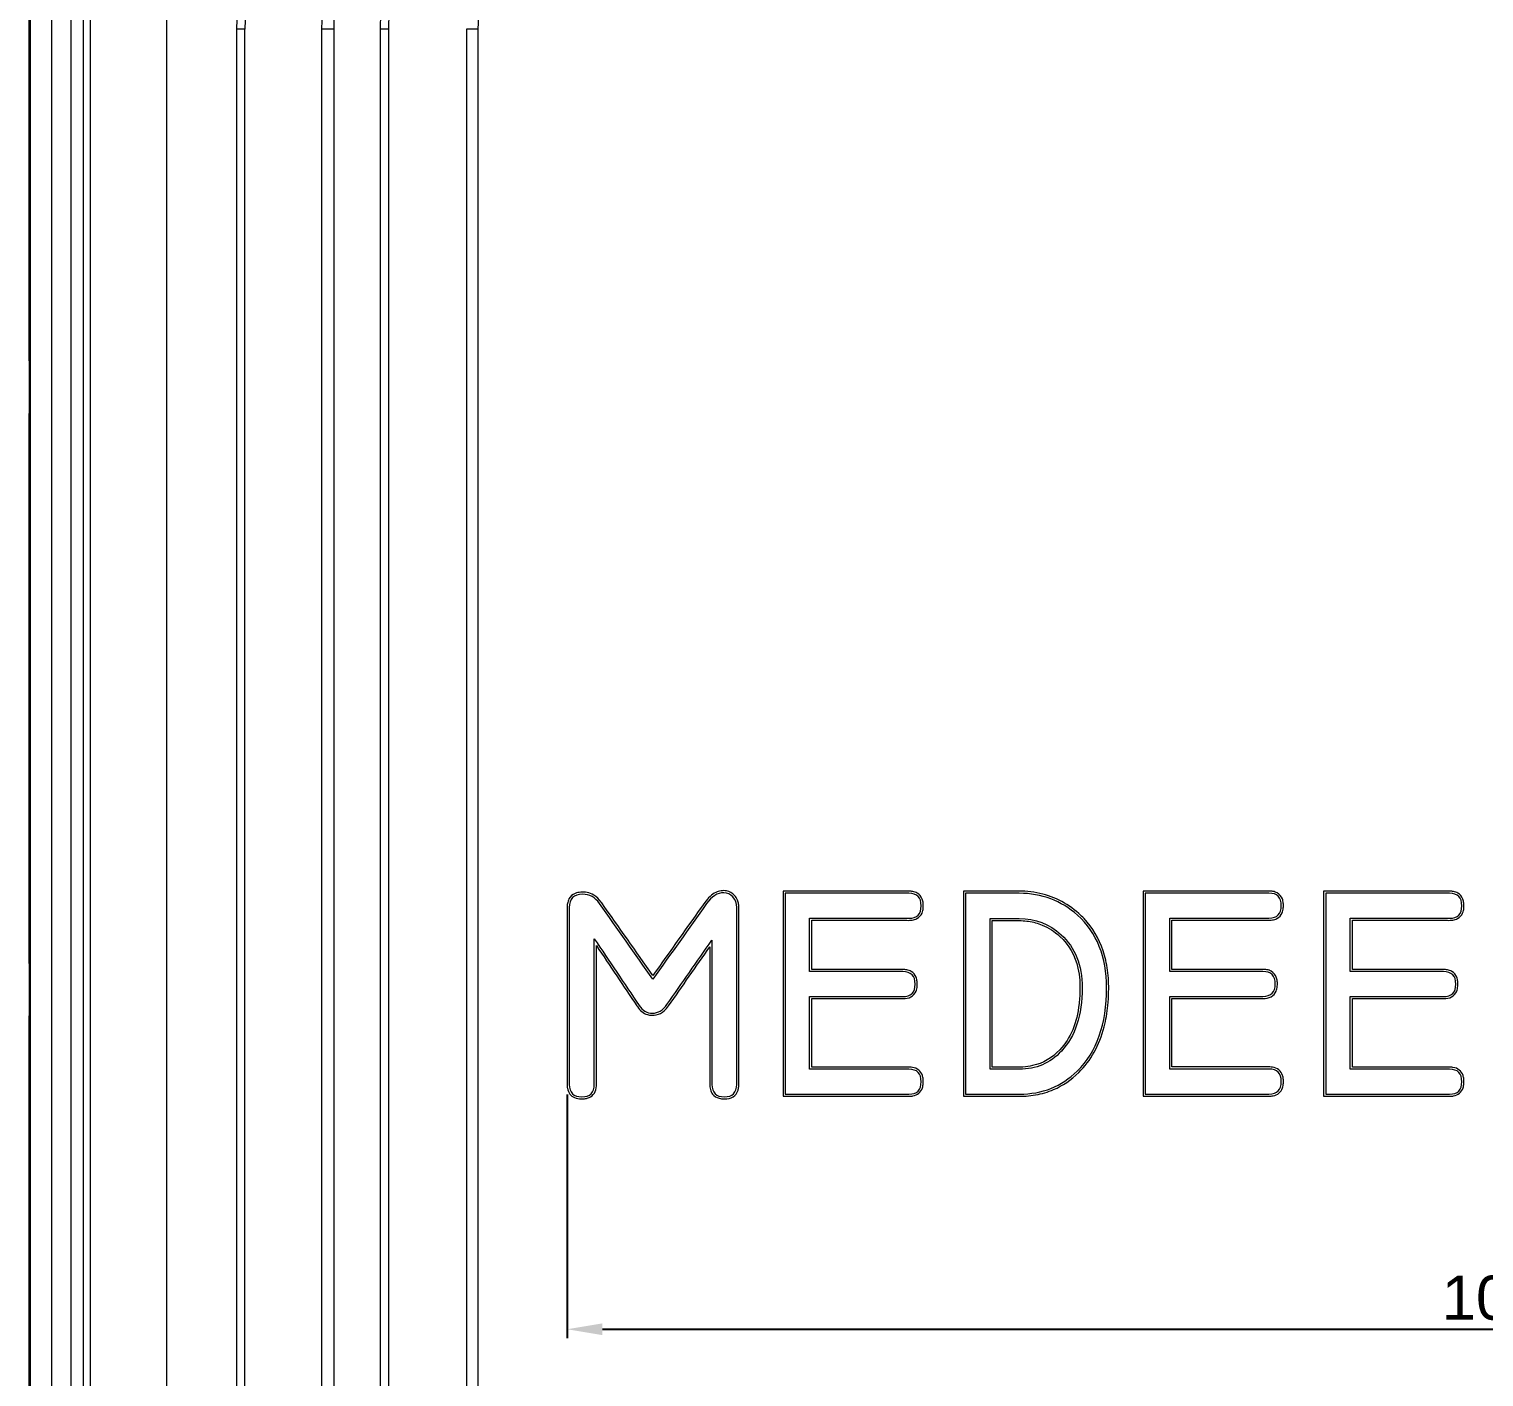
# Model space of a CAD drawing. Header units: millimetres. Extents: x 6520 to 6907, y -5009 to -4789.
# Drawn here: x 6736 to 6818.5, y -4910.6 to -4834.2 of the extents above; entities that cross this region are included whole.
import ezdxf

# ---------------------------------------------------------------- set-up
doc = ezdxf.new("R2010")
doc.units = ezdxf.units.MM
doc.layers.add('core', color=7, linetype='Continuous', lineweight=20)
doc.layers.add('dim', color=82, linetype='Continuous', lineweight=9)
doc.styles.get("Standard").update_dxf_attribs({"font": 'arial.ttf'})
doc.dimstyles.new('ISO-25', dxfattribs={"dimtxt": 2.5, "dimasz": 2.5, "dimexe": 1.25, "dimexo": 0.625, "dimtad": 1, "dimdsep": 46, "dimtxsty": 'Standard', "dimcen": 2.5, "dimadec": 0, "dimazin": 0, "dimtfac": 1, "dimtmove": 0, "dimatfit": 3, "dimfxl": 0, "dimarcsym": 0})

# ---------------------------------------------------------------- blocks, each defined once
blk = doc.blocks.new('*D11')
at = {"layer": 'Defpoints', "color": 0, "transparency": 16777216}
for p in [(6766.533, -4894.062), (6876.355, -4893.978), (6876.355, -4907.882)]:
    blk.add_point(p, dxfattribs=at)
at = {"layer": 'dim', "color": 0, "lineweight": -2, "transparency": 16777216}
for p, q in [((6766.533, -4894.562), (6766.533, -4908.382)), ((6876.355, -4894.478), (6876.355, -4908.382)), ((6768.533, -4907.882), (6874.355, -4907.882))]:
    blk.add_line(p, q, dxfattribs=at)
at = {"layer": 'dim', "color": 0, "transparency": 16777216}
for points in [[(6768.533, -4907.549), (6768.533, -4908.215), (6766.533, -4907.882)], [(6874.355, -4907.549), (6874.355, -4908.215), (6876.355, -4907.882)]]:
    blk.add_solid(points, dxfattribs=at)
at = {"layer": 'dim', "color": 0, "transparency": 16777216, "insert": (6821.444, -4906.106), "char_height": 2.5, "attachment_point": 5}
blk.add_mtext('109.82', dxfattribs=at)

msp = doc.modelspace()

# ---------------------------------------------------------------- linework, layer by layer
at = {"layer": 'core', "linetype": 'Continuous', "lineweight": 13}
for p, q in [((6736.097, -4972.992), (6736.097, -4804.274)), ((6736.118, -4972.992), (6736.118, -4804.274)), ((6737.303, -4804.274), (6737.303, -4972.992)), ((6739.125, -4969.847), (6739.125, -4807.419)), ((6739.502, -4807.628), (6739.502, -4969.646)), ((6743.83, -4809.922), (6743.83, -4967.344)), ((6748.271, -4834.162), (6747.795, -4834.162)), ((6753.306, -4834.162), (6752.611, -4834.162)), ((6756.412, -4834.162), (6755.936, -4834.162)), ((6761.478, -4834.162), (6760.822, -4834.162))]:
    msp.add_line(p, q, dxfattribs=at)
at = {"layer": 'core', "linetype": 'Continuous', "lineweight": 18}
for p, q in [((6738.425, -4970.547), (6738.425, -4806.719)), ((6736.036, -4852.855), (6736.036, -4821.901)), ((6747.795, -4834.162), (6747.795, -4943.104)), ((6748.271, -4943.104), (6748.271, -4834.162)), ((6752.611, -4834.162), (6752.611, -4943.104)), ((6753.306, -4834.162), (6753.306, -4943.104)), ((6755.936, -4834.162), (6755.936, -4943.104)), ((6756.412, -4834.162), (6756.412, -4943.104)), ((6760.822, -4834.162), (6760.822, -4943.104)), ((6761.478, -4834.162), (6761.478, -4943.104)), ((6736.036, -4887.025), (6736.036, -4856.071)), ((6736.036, -4921.195), (6736.036, -4890.241))]:
    msp.add_line(p, q, dxfattribs=at)
for radius, start in [(20.678, 90), (20.202, 90), (15.861, 151.5437), (6.995, 90), (15.166, 154.29953), (12.537, 158.32193), (12.061, 156.6329)]:
    msp.add_arc((6768.473, -4834.162), radius, start, 180, dxfattribs=at)
for centre in [(6736.036, -4854.463), (6736.036, -4888.633)]:
    msp.add_ellipse(centre, major_axis=(0, -1.608), ratio=0.017455, start_param=0, end_param=3.141593, dxfattribs=at)
at = {"layer": 'core', "linetype": 'Continuous'}
for points, knots in [([(6768.466, -4883.666), (6768.342, -4883.494), (6768.2, -4883.358), (6767.922, -4883.191), (6767.795, -4883.143), (6767.543, -4883.095), (6767.417, -4883.091), (6767.19, -4883.109), (6767.087, -4883.131), (6766.839, -4883.231), (6766.716, -4883.339), (6766.595, -4883.563), (6766.566, -4883.653), (6766.539, -4883.815), (6766.533, -4883.883), (6766.53, -4884.097), (6766.532, -4884.222), (6766.532, -4884.489), (6766.532, -4884.622), (6766.532, -4885.022), (6766.532, -4885.289), (6766.532, -4886.089), (6766.532, -4886.622), (6766.532, -4888.223), (6766.532, -4889.289), (6766.532, -4890.687), (6766.532, -4891.017), (6766.532, -4892.008), (6766.532, -4892.669), (6766.532, -4893.495), (6766.532, -4893.66), (6766.532, -4893.89), (6766.531, -4893.951), (6766.533, -4894.09), (6766.539, -4894.156), (6766.573, -4894.342), (6766.618, -4894.453), (6766.756, -4894.635), (6766.85, -4894.705), (6767.069, -4894.796), (6767.194, -4894.818), (6767.414, -4894.824), (6767.495, -4894.819), (6767.642, -4894.796), (6767.711, -4894.777), (6767.901, -4894.696), (6768.005, -4894.608), (6768.145, -4894.377), (6768.182, -4894.238), (6768.194, -4894.039), (6768.194, -4893.998), (6768.194, -4893.921), (6768.194, -4893.883), (6768.194, -4893.768), (6768.194, -4893.691), (6768.194, -4893.461), (6768.194, -4893.307), (6768.194, -4892.847), (6768.194, -4892.54), (6768.194, -4891.619), (6768.194, -4891.005), (6768.194, -4889.163), (6768.194, -4887.934), (6768.194, -4886.515), (6768.194, -4886.323), (6768.194, -4886.132)], [0, 0, 0, 0, 0.0218364, 0.0218364, 0.0380032, 0.0380032, 0.0520281, 0.0520281, 0.0660531, 0.0660531, 0.0894372, 0.0894372, 0.1024832, 0.1024832, 0.1110013, 0.1110013, 0.1280376, 0.1280376, 0.1450738, 0.1450738, 0.1791462, 0.1791462, 0.2472911, 0.2472911, 0.3835809, 0.3835809, 0.4257938, 0.4257938, 0.5102196, 0.5102196, 0.5313167, 0.5313167, 0.5395747, 0.5395747, 0.5478327, 0.5478327, 0.5643486, 0.5643486, 0.5808646, 0.5808646, 0.5973806, 0.5973806, 0.6068562, 0.6068562, 0.6163318, 0.6163318, 0.6352831, 0.6352831, 0.6542343, 0.6542343, 0.6590089, 0.6590089, 0.6637836, 0.6637836, 0.6733328, 0.6733328, 0.6924314, 0.6924314, 0.7306285, 0.7306285, 0.8070227, 0.8070227, 0.9598111, 0.9598111, 0.983648, 0.983648, 0.983648, 0.983648]), ([(6776.021, -4883.288), (6775.895, -4883.151), (6775.741, -4883.059), (6775.465, -4883.007), (6775.357, -4883.008), (6775.151, -4883.04), (6775.051, -4883.072), (6774.729, -4883.229), (6774.524, -4883.419), (6774.335, -4883.681)], [0, 0, 0, 0, 0.285011, 0.285011, 0.450279, 0.450279, 0.615547, 0.615547, 1, 1, 1, 1]), ([(6780.396, -4884.696), (6780.929, -4884.696), (6781.462, -4884.696), (6783.141, -4884.696), (6784.287, -4884.696), (6785.552, -4884.696), (6785.672, -4884.696), (6785.84, -4884.696), (6785.889, -4884.697), (6785.993, -4884.694), (6786.044, -4884.69), (6786.188, -4884.668), (6786.275, -4884.641), (6786.486, -4884.531), (6786.587, -4884.42), (6786.683, -4884.196), (6786.705, -4884.102), (6786.723, -4883.912), (6786.722, -4883.816), (6786.704, -4883.643), (6786.686, -4883.563), (6786.603, -4883.344), (6786.505, -4883.225), (6786.299, -4883.109), (6786.216, -4883.08), (6786.062, -4883.05), (6785.994, -4883.044), (6785.778, -4883.041), (6785.653, -4883.043), (6785.386, -4883.043), (6785.252, -4883.043), (6784.851, -4883.043), (6784.584, -4883.043), (6783.783, -4883.043), (6783.248, -4883.043), (6781.645, -4883.043), (6780.576, -4883.043), (6779.301, -4883.043), (6779.095, -4883.043), (6778.769, -4883.043)], [0.0077713, 0.0077713, 0.0077713, 0.0077713, 0.1113089, 0.1113089, 0.3339268, 0.3339268, 0.3571592, 0.3571592, 0.366699, 0.366699, 0.3762387, 0.3762387, 0.3953182, 0.3953182, 0.4276281, 0.4276281, 0.4472595, 0.4472595, 0.4638206, 0.4638206, 0.4803818, 0.4803818, 0.5132683, 0.5132683, 0.5316577, 0.5316577, 0.544637, 0.544637, 0.5705955, 0.5705955, 0.596554, 0.596554, 0.648471, 0.648471, 0.752305, 0.752305, 0.9599731, 0.9599731, 1, 1, 1, 1]), ([(6795.543, -4884.318), (6794.849, -4883.696), (6794.051, -4883.299), (6792.938, -4883.092), (6792.711, -4883.065), (6792.29, -4883.041), (6792.098, -4883.043), (6791.721, -4883.043), (6791.533, -4883.043), (6790.967, -4883.043), (6790.591, -4883.043), (6789.849, -4883.043), (6789.485, -4883.043), (6789, -4883.043)], [0, 0, 0, 0, 0.409598, 0.409598, 0.511449, 0.511449, 0.593787, 0.593787, 0.676125, 0.676125, 0.840802, 0.840802, 1, 1, 1, 1]), ([(6800.809, -4884.689), (6801.342, -4884.689), (6801.875, -4884.689), (6803.553, -4884.689), (6804.699, -4884.689), (6805.965, -4884.689), (6806.084, -4884.689), (6806.253, -4884.689), (6806.302, -4884.69), (6806.406, -4884.687), (6806.456, -4884.682), (6806.6, -4884.66), (6806.688, -4884.634), (6806.898, -4884.524), (6807, -4884.412), (6807.096, -4884.188), (6807.118, -4884.094), (6807.135, -4883.904), (6807.135, -4883.808), (6807.117, -4883.635), (6807.099, -4883.555), (6807.016, -4883.336), (6806.917, -4883.218), (6806.712, -4883.101), (6806.629, -4883.072), (6806.474, -4883.043), (6806.406, -4883.036), (6806.191, -4883.033), (6806.066, -4883.035), (6805.799, -4883.035), (6805.665, -4883.035), (6805.264, -4883.035), (6804.997, -4883.035), (6804.195, -4883.035), (6803.661, -4883.035), (6802.057, -4883.035), (6800.989, -4883.035), (6799.714, -4883.035), (6799.508, -4883.035), (6799.182, -4883.035)], [0.0077713, 0.0077713, 0.0077713, 0.0077713, 0.1113089, 0.1113089, 0.3339268, 0.3339268, 0.3571592, 0.3571592, 0.366699, 0.366699, 0.3762387, 0.3762387, 0.3953182, 0.3953182, 0.4276281, 0.4276281, 0.4472595, 0.4472595, 0.4638206, 0.4638206, 0.4803818, 0.4803818, 0.5132683, 0.5132683, 0.5316577, 0.5316577, 0.544637, 0.544637, 0.5705955, 0.5705955, 0.596554, 0.596554, 0.648471, 0.648471, 0.752305, 0.752305, 0.9599731, 0.9599731, 1, 1, 1, 1]), ([(6811.04, -4884.696), (6811.573, -4884.696), (6812.106, -4884.696), (6813.785, -4884.696), (6814.931, -4884.696), (6816.196, -4884.696), (6816.316, -4884.696), (6816.484, -4884.696), (6816.533, -4884.697), (6816.638, -4884.694), (6816.688, -4884.69), (6816.832, -4884.668), (6816.92, -4884.641), (6817.13, -4884.531), (6817.231, -4884.42), (6817.327, -4884.196), (6817.349, -4884.102), (6817.367, -4883.912), (6817.366, -4883.816), (6817.348, -4883.643), (6817.33, -4883.563), (6817.247, -4883.344), (6817.149, -4883.225), (6816.944, -4883.109), (6816.86, -4883.08), (6816.706, -4883.05), (6816.638, -4883.044), (6816.423, -4883.041), (6816.297, -4883.043), (6816.03, -4883.043), (6815.896, -4883.043), (6815.496, -4883.043), (6815.228, -4883.043), (6814.427, -4883.043), (6813.892, -4883.043), (6812.289, -4883.043), (6811.22, -4883.043), (6809.945, -4883.043), (6809.739, -4883.043), (6809.413, -4883.043)], [0.0077713, 0.0077713, 0.0077713, 0.0077713, 0.1113089, 0.1113089, 0.3339268, 0.3339268, 0.3571592, 0.3571592, 0.366699, 0.366699, 0.3762387, 0.3762387, 0.3953182, 0.3953182, 0.4276281, 0.4276281, 0.4472595, 0.4472595, 0.4638206, 0.4638206, 0.4803818, 0.4803818, 0.5132683, 0.5132683, 0.5316577, 0.5316577, 0.544637, 0.544637, 0.5705955, 0.5705955, 0.596554, 0.596554, 0.648471, 0.648471, 0.752305, 0.752305, 0.9599731, 0.9599731, 1, 1, 1, 1]), ([(6775.443, -4894.822), (6775.635, -4894.822), (6775.802, -4894.786), (6776.071, -4894.621), (6776.168, -4894.492), (6776.239, -4894.27), (6776.253, -4894.2), (6776.266, -4894.065), (6776.266, -4893.999), (6776.266, -4893.878), (6776.266, -4893.817), (6776.266, -4893.635), (6776.266, -4893.514), (6776.266, -4893.15), (6776.266, -4892.907), (6776.266, -4892.18), (6776.266, -4891.695), (6776.266, -4890.239), (6776.266, -4889.269), (6776.266, -4887.875), (6776.266, -4887.45), (6776.266, -4886.177), (6776.266, -4885.328), (6776.266, -4884.331), (6776.266, -4884.184), (6776.266, -4883.954), (6776.264, -4883.864), (6776.238, -4883.697), (6776.216, -4883.619), (6776.145, -4883.451), (6776.09, -4883.365), (6776.022, -4883.289)], [0, 0, 0, 0, 0.043968, 0.043968, 0.087936, 0.087936, 0.10597, 0.10597, 0.120909, 0.120909, 0.135848, 0.135848, 0.165727, 0.165727, 0.225483, 0.225483, 0.344996, 0.344996, 0.584022, 0.584022, 0.688597, 0.688597, 0.897747, 0.897747, 0.934122, 0.934122, 0.954237, 0.954237, 0.974352, 0.974352, 1, 1, 1, 1]), ([(6790.628, -4884.712), (6791.026, -4884.712), (6791.425, -4884.712), (6791.973, -4884.712), (6792.124, -4884.709), (6792.41, -4884.718), (6792.549, -4884.73), (6792.958, -4884.79), (6793.218, -4884.861), (6793.82, -4885.112), (6794.15, -4885.325), (6794.457, -4885.604)], [0.0273498, 0.0273498, 0.0273498, 0.0273498, 0.2999412, 0.2999412, 0.4018864, 0.4018864, 0.5038317, 0.5038317, 0.7077221, 0.7077221, 1, 1, 1, 1]), ([(6795.528, -4893.325), (6796.224, -4892.649), (6796.706, -4891.78), (6797.071, -4890.348), (6797.14, -4889.944), (6797.205, -4889.272), (6797.22, -4889.019), (6797.23, -4888.551), (6797.229, -4888.336), (6797.209, -4887.924), (6797.191, -4887.724), (6797.114, -4887.138), (6797.03, -4886.768), (6796.682, -4885.725), (6796.32, -4885.116), (6795.739, -4884.501), (6795.643, -4884.408), (6795.544, -4884.318)], [0, 0, 0, 0, 0.332474, 0.332474, 0.452516, 0.452516, 0.521232, 0.521232, 0.575994, 0.575994, 0.630756, 0.630756, 0.74028, 0.74028, 0.959327, 0.959327, 1, 1, 1, 1]), ([(6794.456, -4885.604), (6794.979, -4886.082), (6795.321, -4886.682), (6795.535, -4887.632), (6795.568, -4887.859), (6795.596, -4888.242), (6795.601, -4888.392), (6795.599, -4888.851), (6795.583, -4889.142), (6795.49, -4889.97), (6795.368, -4890.462), (6795.006, -4891.332), (6794.766, -4891.709), (6794.466, -4892.03)], [0, 0, 0, 0, 0.30773, 0.30773, 0.397858, 0.397858, 0.452531, 0.452531, 0.561711, 0.561711, 0.780071, 0.780071, 1, 1, 1, 1]), ([(6774.62, -4886.202), (6774.62, -4886.656), (6774.62, -4887.111), (6774.62, -4888.729), (6774.62, -4889.892), (6774.62, -4891.348), (6774.62, -4891.64), (6774.62, -4892.516), (6774.62, -4893.1), (6774.62, -4893.779), (6774.62, -4893.874), (6774.62, -4894.022), (6774.621, -4894.081), (6774.632, -4894.188), (6774.641, -4894.24), (6774.679, -4894.386), (6774.719, -4894.473), (6774.866, -4894.666), (6774.995, -4894.747), (6775.239, -4894.811), (6775.337, -4894.822), (6775.443, -4894.822)], [0.0397339, 0.0397339, 0.0397339, 0.0397339, 0.1819632, 0.1819632, 0.5458895, 0.5458895, 0.6372396, 0.6372396, 0.8199399, 0.8199399, 0.8497013, 0.8497013, 0.8663441, 0.8663441, 0.8829869, 0.8829869, 0.9162725, 0.9162725, 0.969136, 0.969136, 1, 1, 1, 1]), ([(6780.396, -4889.137), (6780.87, -4889.137), (6781.344, -4889.137), (6782.847, -4889.137), (6783.875, -4889.137), (6785.038, -4889.137), (6785.172, -4889.137), (6785.389, -4889.137), (6785.465, -4889.137), (6785.735, -4889.137), (6785.892, -4889.106), (6786.151, -4888.965), (6786.25, -4888.853), (6786.343, -4888.63), (6786.364, -4888.537), (6786.381, -4888.348), (6786.38, -4888.252), (6786.361, -4888.08), (6786.343, -4888), (6786.259, -4887.782), (6786.16, -4887.665), (6785.954, -4887.549), (6785.871, -4887.52), (6785.716, -4887.491), (6785.647, -4887.485), (6785.43, -4887.482), (6785.304, -4887.484), (6785.034, -4887.484), (6784.899, -4887.484), (6784.494, -4887.484), (6784.225, -4887.484), (6783.416, -4887.484), (6782.876, -4887.484), (6781.69, -4887.484), (6781.043, -4887.484), (6780.396, -4887.484)], [0.0089669, 0.0089669, 0.0089669, 0.0089669, 0.1152524, 0.1152524, 0.3457573, 0.3457573, 0.3758929, 0.3758929, 0.3944711, 0.3944711, 0.4316277, 0.4316277, 0.4687842, 0.4687842, 0.4912621, 0.4912621, 0.5104646, 0.5104646, 0.5296671, 0.5296671, 0.5677328, 0.5677328, 0.5890683, 0.5890683, 0.6041814, 0.6041814, 0.6344076, 0.6344076, 0.6646337, 0.6646337, 0.7250861, 0.7250861, 0.8459907, 0.8459907, 0.9910331, 0.9910331, 0.9910331, 0.9910331]), ([(6800.809, -4889.13), (6801.283, -4889.13), (6801.757, -4889.13), (6803.259, -4889.13), (6804.288, -4889.13), (6805.45, -4889.13), (6805.585, -4889.13), (6805.802, -4889.13), (6805.878, -4889.13), (6806.148, -4889.13), (6806.304, -4889.098), (6806.564, -4888.957), (6806.663, -4888.845), (6806.755, -4888.622), (6806.776, -4888.529), (6806.793, -4888.34), (6806.793, -4888.244), (6806.774, -4888.072), (6806.756, -4887.992), (6806.672, -4887.774), (6806.573, -4887.657), (6806.367, -4887.541), (6806.284, -4887.512), (6806.128, -4887.483), (6806.06, -4887.477), (6805.842, -4887.474), (6805.716, -4887.476), (6805.447, -4887.476), (6805.312, -4887.476), (6804.907, -4887.476), (6804.638, -4887.476), (6803.829, -4887.476), (6803.289, -4887.476), (6802.103, -4887.476), (6801.456, -4887.476), (6800.809, -4887.476)], [0.0089669, 0.0089669, 0.0089669, 0.0089669, 0.1152524, 0.1152524, 0.3457573, 0.3457573, 0.3758929, 0.3758929, 0.3944711, 0.3944711, 0.4316277, 0.4316277, 0.4687842, 0.4687842, 0.4912621, 0.4912621, 0.5104646, 0.5104646, 0.5296671, 0.5296671, 0.5677328, 0.5677328, 0.5890683, 0.5890683, 0.6041814, 0.6041814, 0.6344076, 0.6344076, 0.6646337, 0.6646337, 0.7250861, 0.7250861, 0.8459907, 0.8459907, 0.9910331, 0.9910331, 0.9910331, 0.9910331]), ([(6811.04, -4889.137), (6811.514, -4889.137), (6811.989, -4889.137), (6813.491, -4889.137), (6814.519, -4889.137), (6815.682, -4889.137), (6815.816, -4889.137), (6816.034, -4889.137), (6816.109, -4889.137), (6816.379, -4889.137), (6816.536, -4889.106), (6816.795, -4888.965), (6816.894, -4888.853), (6816.987, -4888.63), (6817.008, -4888.537), (6817.025, -4888.348), (6817.024, -4888.252), (6817.005, -4888.08), (6816.987, -4888), (6816.903, -4887.782), (6816.804, -4887.665), (6816.599, -4887.549), (6816.515, -4887.52), (6816.36, -4887.491), (6816.291, -4887.485), (6816.074, -4887.482), (6815.948, -4887.484), (6815.678, -4887.484), (6815.543, -4887.484), (6815.139, -4887.484), (6814.869, -4887.484), (6814.06, -4887.484), (6813.521, -4887.484), (6812.334, -4887.484), (6811.687, -4887.484), (6811.04, -4887.484)], [0.0089669, 0.0089669, 0.0089669, 0.0089669, 0.1152524, 0.1152524, 0.3457573, 0.3457573, 0.3758929, 0.3758929, 0.3944711, 0.3944711, 0.4316277, 0.4316277, 0.4687842, 0.4687842, 0.4912621, 0.4912621, 0.5104646, 0.5104646, 0.5296671, 0.5296671, 0.5677328, 0.5677328, 0.5890683, 0.5890683, 0.6041814, 0.6041814, 0.6344076, 0.6344076, 0.6646337, 0.6646337, 0.7250861, 0.7250861, 0.8459907, 0.8459907, 0.9910331, 0.9910331, 0.9910331, 0.9910331]), ([(6770.513, -4889.588), (6770.661, -4889.813), (6770.853, -4889.969), (6771.238, -4890.086), (6771.417, -4890.093), (6771.748, -4890.02), (6771.901, -4889.939), (6772.127, -4889.743), (6772.21, -4889.649), (6772.286, -4889.539)], [0, 0, 0, 0, 0.349313, 0.349313, 0.594257, 0.594257, 0.839201, 0.839201, 1, 1, 1, 1]), ([(6794.466, -4892.03), (6794.017, -4892.502), (6793.503, -4892.802), (6792.739, -4892.977), (6792.554, -4893.003), (6792.264, -4893.018), (6792.164, -4893.018), (6791.956, -4893.018), (6791.852, -4893.018), (6791.541, -4893.018), (6791.334, -4893.018), (6790.96, -4893.018), (6790.794, -4893.018), (6790.628, -4893.018)], [0, 0, 0, 0, 0.4481781, 0.4481781, 0.5839592, 0.5839592, 0.6534118, 0.6534118, 0.7228645, 0.7228645, 0.8617698, 0.8617698, 0.9732061, 0.9732061, 0.9732061, 0.9732061]), ([(6778.769, -4894.671), (6779.465, -4894.671), (6780.042, -4894.671), (6781.771, -4894.671), (6782.923, -4894.671), (6784.409, -4894.671), (6784.742, -4894.671), (6785.291, -4894.671), (6785.507, -4894.671), (6785.79, -4894.671), (6785.855, -4894.672), (6786, -4894.67), (6786.069, -4894.663), (6786.263, -4894.625), (6786.377, -4894.575), (6786.56, -4894.422), (6786.627, -4894.32), (6786.696, -4894.118), (6786.712, -4894.026), (6786.722, -4893.852), (6786.72, -4893.773), (6786.705, -4893.628), (6786.691, -4893.56), (6786.628, -4893.371), (6786.557, -4893.263), (6786.361, -4893.104), (6786.238, -4893.055), (6786.052, -4893.025), (6786.002, -4893.02), (6785.865, -4893.016), (6785.785, -4893.018), (6785.622, -4893.018), (6785.541, -4893.018), (6785.297, -4893.018), (6785.134, -4893.018), (6784.646, -4893.018), (6784.32, -4893.018), (6783.344, -4893.018), (6782.693, -4893.018), (6781.493, -4893.018), (6780.945, -4893.018), (6780.396, -4893.018)], [0, 0, 0, 0, 0.1119703, 0.1119703, 0.3359109, 0.3359109, 0.4005973, 0.4005973, 0.4425457, 0.4425457, 0.4557229, 0.4557229, 0.4689002, 0.4689002, 0.4952546, 0.4952546, 0.5216091, 0.5216091, 0.5400162, 0.5400162, 0.5538931, 0.5538931, 0.56777, 0.56777, 0.5955237, 0.5955237, 0.6232774, 0.6232774, 0.6327161, 0.6327161, 0.6485253, 0.6485253, 0.6643346, 0.6643346, 0.695953, 0.695953, 0.7591899, 0.7591899, 0.8856637, 0.8856637, 0.9922287, 0.9922287, 0.9922287, 0.9922287]), ([(6799.182, -4894.664), (6799.878, -4894.664), (6800.454, -4894.664), (6802.183, -4894.664), (6803.336, -4894.664), (6804.822, -4894.664), (6805.154, -4894.664), (6805.703, -4894.664), (6805.919, -4894.664), (6806.203, -4894.664), (6806.268, -4894.665), (6806.413, -4894.662), (6806.482, -4894.655), (6806.675, -4894.617), (6806.789, -4894.568), (6806.973, -4894.414), (6807.04, -4894.312), (6807.109, -4894.11), (6807.125, -4894.018), (6807.135, -4893.845), (6807.133, -4893.765), (6807.118, -4893.62), (6807.104, -4893.553), (6807.041, -4893.363), (6806.97, -4893.255), (6806.773, -4893.097), (6806.651, -4893.048), (6806.464, -4893.017), (6806.415, -4893.013), (6806.277, -4893.008), (6806.197, -4893.01), (6806.035, -4893.01), (6805.953, -4893.01), (6805.709, -4893.01), (6805.546, -4893.01), (6805.058, -4893.01), (6804.733, -4893.01), (6803.756, -4893.01), (6803.105, -4893.01), (6801.906, -4893.01), (6801.357, -4893.01), (6800.809, -4893.01)], [0, 0, 0, 0, 0.1119703, 0.1119703, 0.3359109, 0.3359109, 0.4005973, 0.4005973, 0.4425457, 0.4425457, 0.4557229, 0.4557229, 0.4689002, 0.4689002, 0.4952546, 0.4952546, 0.5216091, 0.5216091, 0.5400162, 0.5400162, 0.5538931, 0.5538931, 0.56777, 0.56777, 0.5955237, 0.5955237, 0.6232774, 0.6232774, 0.6327161, 0.6327161, 0.6485253, 0.6485253, 0.6643346, 0.6643346, 0.695953, 0.695953, 0.7591899, 0.7591899, 0.8856637, 0.8856637, 0.9922287, 0.9922287, 0.9922287, 0.9922287]), ([(6809.413, -4894.671), (6810.109, -4894.671), (6810.686, -4894.671), (6812.415, -4894.671), (6813.567, -4894.671), (6815.053, -4894.671), (6815.386, -4894.671), (6815.935, -4894.671), (6816.151, -4894.671), (6816.434, -4894.671), (6816.499, -4894.672), (6816.645, -4894.67), (6816.713, -4894.663), (6816.907, -4894.625), (6817.021, -4894.575), (6817.204, -4894.422), (6817.271, -4894.32), (6817.34, -4894.118), (6817.357, -4894.026), (6817.366, -4893.852), (6817.365, -4893.773), (6817.349, -4893.628), (6817.335, -4893.56), (6817.272, -4893.371), (6817.201, -4893.263), (6817.005, -4893.104), (6816.882, -4893.055), (6816.696, -4893.025), (6816.647, -4893.02), (6816.509, -4893.016), (6816.429, -4893.018), (6816.266, -4893.018), (6816.185, -4893.018), (6815.941, -4893.018), (6815.778, -4893.018), (6815.29, -4893.018), (6814.964, -4893.018), (6813.988, -4893.018), (6813.337, -4893.018), (6812.137, -4893.018), (6811.589, -4893.018), (6811.04, -4893.018)], [0, 0, 0, 0, 0.1119703, 0.1119703, 0.3359109, 0.3359109, 0.4005973, 0.4005973, 0.4425457, 0.4425457, 0.4557229, 0.4557229, 0.4689002, 0.4689002, 0.4952546, 0.4952546, 0.5216091, 0.5216091, 0.5400162, 0.5400162, 0.5538931, 0.5538931, 0.56777, 0.56777, 0.5955237, 0.5955237, 0.6232774, 0.6232774, 0.6327161, 0.6327161, 0.6485253, 0.6485253, 0.6643346, 0.6643346, 0.695953, 0.695953, 0.7591899, 0.7591899, 0.8856637, 0.8856637, 0.9922287, 0.9922287, 0.9922287, 0.9922287]), ([(6789, -4894.671), (6789.831, -4894.671), (6790.541, -4894.671), (6791.493, -4894.671), (6791.735, -4894.671), (6792.165, -4894.671), (6792.356, -4894.671), (6792.729, -4894.647), (6792.911, -4894.625), (6793.445, -4894.531), (6793.784, -4894.431), (6794.626, -4894.068), (6795.1, -4893.745), (6795.528, -4893.325)], [0, 0, 0, 0, 0.30747, 0.30747, 0.412239, 0.412239, 0.49349, 0.49349, 0.574741, 0.574741, 0.737244, 0.737244, 1, 1, 1, 1])]:
    msp.add_open_spline(points, degree=3, knots=knots, dxfattribs=at)
at = {"layer": 'core', "linetype": 'Continuous', "lineweight": 13}
for points, knots in [([(6768.369, -4883.736), (6768.118, -4883.388), (6767.801, -4883.215), (6766.909, -4883.215), (6766.652, -4883.468), (6766.652, -4887.314), (6766.652, -4890.656), (6766.652, -4894.468), (6766.89, -4894.702), (6767.838, -4894.702), (6768.074, -4894.468), (6768.074, -4891.244), (6768.074, -4888.491), (6768.074, -4885.737)], [0, 0, 0, 0, 0.047214, 0.047214, 0.111739, 0.111739, 0.538631, 0.538631, 0.598829, 0.598829, 0.657453, 0.657453, 1, 1, 1, 1]), ([(6775.932, -4883.369), (6775.788, -4883.212), (6775.615, -4883.132), (6775.054, -4883.132), (6774.73, -4883.338), (6774.432, -4883.751)], [0, 0, 0, 0, 0.368715, 0.368715, 1, 1, 1, 1]), ([(6778.769, -4883.043), (6778.769, -4886.921), (6778.769, -4890.679), (6778.769, -4894.475), (6778.769, -4894.513), (6778.769, -4894.671)], [0, 0, 0, 0, 0.99, 0.99, 1, 1, 1, 1]), ([(6780.276, -4884.576), (6782.151, -4884.576), (6784.026, -4884.576), (6786.368, -4884.576), (6786.6, -4884.342), (6786.6, -4883.4), (6786.368, -4883.163), (6783.563, -4883.163), (6781.226, -4883.163), (6778.889, -4883.163)], [0, 0, 0, 0, 0.364228, 0.364228, 0.455081, 0.455081, 0.545935, 0.545935, 1, 1, 1, 1]), ([(6789, -4883.043), (6789, -4886.921), (6789, -4890.679), (6789, -4894.475), (6789, -4894.513), (6789, -4894.671)], [0, 0, 0, 0, 0.99, 0.99, 1, 1, 1, 1]), ([(6795.463, -4884.407), (6794.537, -4883.579), (6793.433, -4883.163), (6791.144, -4883.163), (6790.132, -4883.163), (6789.12, -4883.163)], [0, 0, 0, 0, 0.558044, 0.558044, 1, 1, 1, 1]), ([(6799.182, -4883.035), (6799.182, -4886.913), (6799.182, -4890.672), (6799.182, -4894.468), (6799.182, -4894.506), (6799.182, -4894.664)], [0, 0, 0, 0, 0.99, 0.99, 1, 1, 1, 1]), ([(6800.689, -4884.569), (6802.564, -4884.569), (6804.438, -4884.569), (6806.781, -4884.569), (6807.013, -4884.335), (6807.013, -4883.392), (6806.781, -4883.155), (6803.976, -4883.155), (6801.639, -4883.155), (6799.302, -4883.155)], [0, 0, 0, 0, 0.364228, 0.364228, 0.455081, 0.455081, 0.545935, 0.545935, 1, 1, 1, 1]), ([(6809.413, -4883.043), (6809.413, -4886.921), (6809.413, -4890.679), (6809.413, -4894.475), (6809.413, -4894.513), (6809.413, -4894.671)], [0, 0, 0, 0, 0.99, 0.99, 1, 1, 1, 1]), ([(6810.92, -4884.576), (6812.795, -4884.576), (6814.67, -4884.576), (6817.012, -4884.576), (6817.244, -4884.342), (6817.244, -4883.4), (6817.012, -4883.163), (6814.207, -4883.163), (6811.87, -4883.163), (6809.533, -4883.163)], [0, 0, 0, 0, 0.364228, 0.364228, 0.455081, 0.455081, 0.545935, 0.545935, 1, 1, 1, 1]), ([(6771.395, -4887.827), (6770.429, -4886.454), (6769.463, -4885.082), (6768.487, -4883.695), (6768.477, -4883.681), (6768.467, -4883.667)], [0.0323106, 0.0323106, 0.0323106, 0.0323106, 0.99, 0.99, 1, 1, 1, 1]), ([(6775.443, -4894.702), (6775.91, -4894.702), (6776.146, -4894.468), (6776.146, -4890.656), (6776.146, -4887.314), (6776.146, -4883.726), (6776.074, -4883.526), (6775.932, -4883.369)], [0, 0, 0, 0, 0.116085, 0.116085, 0.939302, 0.939302, 1, 1, 1, 1]), ([(6790.508, -4884.592), (6791.057, -4884.592), (6791.606, -4884.592), (6793.069, -4884.592), (6793.863, -4884.9), (6794.537, -4885.516)], [0, 0, 0, 0, 0.375536, 0.375536, 1, 1, 1, 1]), ([(6795.444, -4893.239), (6796.552, -4892.161), (6797.108, -4890.588), (6797.108, -4886.763), (6796.559, -4885.396), (6795.463, -4884.407)], [0, 0, 0, 0, 0.542673, 0.542673, 1, 1, 1, 1]), ([(6794.537, -4885.516), (6795.325, -4886.236), (6795.721, -4887.234), (6795.721, -4890.083), (6795.331, -4891.281), (6794.553, -4892.112)], [0, 0, 0, 0, 0.448649, 0.448649, 1, 1, 1, 1]), ([(6768.194, -4886.132), (6768.958, -4887.272), (6769.723, -4888.411), (6770.496, -4889.564), (6770.505, -4889.577), (6770.513, -4889.589)], [0.0865105, 0.0865105, 0.0865105, 0.0865105, 0.99, 0.99, 1, 1, 1, 1]), ([(6774.74, -4885.821), (6774.74, -4888.546), (6774.74, -4891.271), (6774.74, -4894.468), (6774.975, -4894.702), (6775.443, -4894.702)], [0, 0, 0, 0, 0.852601, 0.852601, 1, 1, 1, 1]), ([(6780.276, -4889.017), (6782.036, -4889.017), (6783.795, -4889.017), (6786.026, -4889.017), (6786.258, -4888.783), (6786.258, -4887.841), (6786.026, -4887.604), (6783.795, -4887.604), (6782.036, -4887.604), (6780.276, -4887.604)], [0, 0, 0, 0, 0.394465, 0.394465, 0.5, 0.5, 0.605535, 0.605535, 1, 1, 1, 1]), ([(6800.689, -4889.01), (6802.448, -4889.01), (6804.208, -4889.01), (6806.439, -4889.01), (6806.671, -4888.775), (6806.671, -4887.833), (6806.439, -4887.596), (6804.208, -4887.596), (6802.448, -4887.596), (6800.689, -4887.596)], [0, 0, 0, 0, 0.394465, 0.394465, 0.5, 0.5, 0.605535, 0.605535, 1, 1, 1, 1]), ([(6810.92, -4889.017), (6812.68, -4889.017), (6814.44, -4889.017), (6816.67, -4889.017), (6816.902, -4888.783), (6816.902, -4887.841), (6816.67, -4887.604), (6814.44, -4887.604), (6812.68, -4887.604), (6810.92, -4887.604)], [0, 0, 0, 0, 0.394465, 0.394465, 0.5, 0.5, 0.605535, 0.605535, 1, 1, 1, 1]), ([(6770.613, -4889.522), (6770.804, -4889.812), (6771.058, -4889.96), (6771.686, -4889.96), (6771.959, -4889.796), (6772.188, -4889.47)], [0, 0, 0, 0, 0.49, 0.49, 1, 1, 1, 1]), ([(6794.553, -4892.112), (6793.903, -4892.796), (6793.109, -4893.138), (6791.617, -4893.138), (6791.062, -4893.138), (6790.508, -4893.138)], [0, 0, 0, 0, 0.628591, 0.628591, 1, 1, 1, 1]), ([(6778.889, -4894.551), (6781.226, -4894.551), (6783.563, -4894.551), (6786.368, -4894.551), (6786.6, -4894.317), (6786.6, -4893.375), (6786.368, -4893.138), (6784.026, -4893.138), (6782.151, -4893.138), (6780.276, -4893.138)], [0, 0, 0, 0, 0.454065, 0.454065, 0.544919, 0.544919, 0.635772, 0.635772, 1, 1, 1, 1]), ([(6799.302, -4894.544), (6801.639, -4894.544), (6803.976, -4894.544), (6806.781, -4894.544), (6807.013, -4894.31), (6807.013, -4893.367), (6806.781, -4893.13), (6804.438, -4893.13), (6802.564, -4893.13), (6800.689, -4893.13)], [0, 0, 0, 0, 0.454065, 0.454065, 0.544919, 0.544919, 0.635772, 0.635772, 1, 1, 1, 1]), ([(6809.533, -4894.551), (6811.87, -4894.551), (6814.207, -4894.551), (6817.012, -4894.551), (6817.244, -4894.317), (6817.244, -4893.375), (6817.012, -4893.138), (6814.67, -4893.138), (6812.795, -4893.138), (6810.92, -4893.138)], [0, 0, 0, 0, 0.454065, 0.454065, 0.544919, 0.544919, 0.635772, 0.635772, 1, 1, 1, 1]), ([(6789.12, -4894.551), (6790.137, -4894.551), (6791.154, -4894.551), (6793.464, -4894.551), (6794.553, -4894.114), (6795.444, -4893.239)], [0, 0, 0, 0, 0.440217, 0.440217, 1, 1, 1, 1])]:
    msp.add_open_spline(points, degree=3, knots=knots, dxfattribs=at)
for points in [[(6778.889, -4883.163), (6778.889, -4886.959), (6778.889, -4890.755), (6778.889, -4894.551)], [(6789.12, -4883.163), (6789.12, -4886.959), (6789.12, -4890.755), (6789.12, -4894.551)], [(6799.302, -4883.155), (6799.302, -4886.951), (6799.302, -4890.747), (6799.302, -4894.544)], [(6809.533, -4883.163), (6809.533, -4886.959), (6809.533, -4890.755), (6809.533, -4894.551)], [(6771.394, -4888.035), (6770.386, -4886.602), (6769.377, -4885.169), (6768.369, -4883.736)], [(6774.432, -4883.751), (6773.42, -4885.179), (6772.407, -4886.607), (6771.394, -4888.035)], [(6774.334, -4883.682), (6773.354, -4885.063), (6772.375, -4886.445), (6771.395, -4887.827)], [(6780.276, -4887.604), (6780.276, -4886.595), (6780.276, -4885.586), (6780.276, -4884.576)], [(6780.396, -4887.484), (6780.396, -4886.555), (6780.396, -4885.626), (6780.396, -4884.696)], [(6790.508, -4893.138), (6790.508, -4890.289), (6790.508, -4887.44), (6790.508, -4884.592)], [(6790.628, -4893.018), (6790.628, -4890.249), (6790.628, -4887.48), (6790.628, -4884.712)], [(6800.689, -4887.596), (6800.689, -4886.587), (6800.689, -4885.578), (6800.689, -4884.569)], [(6800.809, -4887.476), (6800.809, -4886.547), (6800.809, -4885.618), (6800.809, -4884.689)], [(6810.92, -4887.604), (6810.92, -4886.595), (6810.92, -4885.586), (6810.92, -4884.576)], [(6811.04, -4887.484), (6811.04, -4886.555), (6811.04, -4885.626), (6811.04, -4884.696)], [(6768.074, -4885.737), (6768.92, -4886.999), (6769.766, -4888.261), (6770.613, -4889.522)], [(6772.188, -4889.47), (6773.039, -4888.253), (6773.889, -4887.037), (6774.74, -4885.821)], [(6772.287, -4889.539), (6773.064, -4888.426), (6773.842, -4887.314), (6774.62, -4886.202)], [(6800.689, -4893.13), (6800.689, -4891.757), (6800.689, -4890.383), (6800.689, -4889.01)], [(6780.276, -4893.138), (6780.276, -4891.764), (6780.276, -4890.391), (6780.276, -4889.017)], [(6780.396, -4893.018), (6780.396, -4891.724), (6780.396, -4890.431), (6780.396, -4889.137)], [(6800.809, -4893.01), (6800.809, -4891.717), (6800.809, -4890.423), (6800.809, -4889.13)], [(6810.92, -4893.138), (6810.92, -4891.764), (6810.92, -4890.391), (6810.92, -4889.017)], [(6811.04, -4893.018), (6811.04, -4891.724), (6811.04, -4890.431), (6811.04, -4889.137)]]:
    msp.add_open_spline(points, degree=3, dxfattribs=at)

# ---------------------------------------------------------------- dimensions: what is measured, and where the dimension line sits
at = {"layer": 'dim'}
dim = msp.add_linear_dim(base=(6876.355, -4907.882), p1=(6766.533, -4894.062), p2=(6876.355, -4893.978), dimstyle='ISO-25', override={"dimasz": 2, "dimexe": 0.49975, "dimexo": 0.49975, "dimgap": 0.49975}, dxfattribs=at)
dim.commit()
dim.dimension.update_dxf_attribs({"geometry": '*D11', "text_midpoint": (6821.444, -4907.882), "dimtype": 160})

doc.saveas('drawing.dxf')
